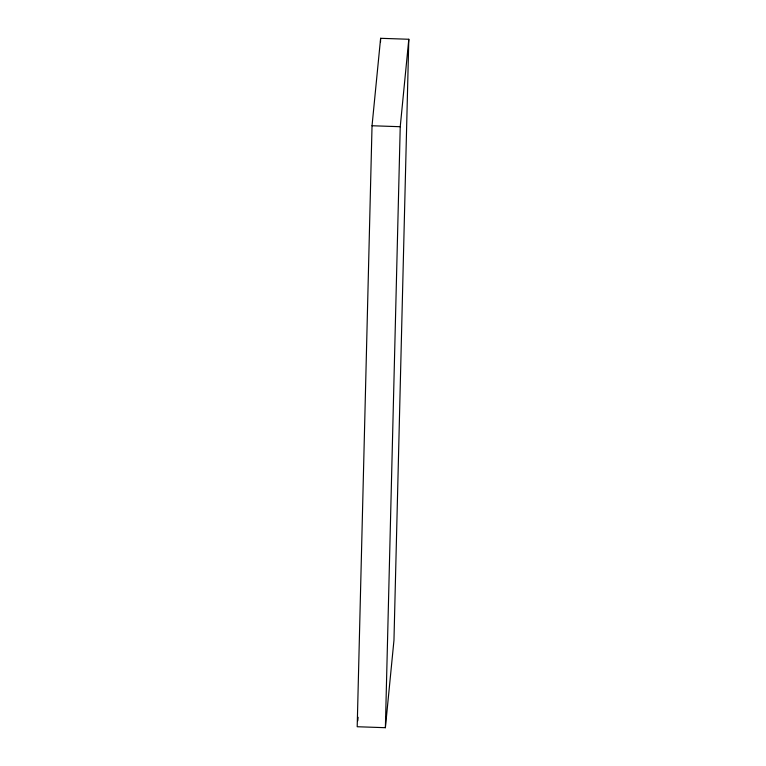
<?xml version="1.0" encoding="UTF-8"?>
<svg xmlns="http://www.w3.org/2000/svg" width="766" height="766" viewBox="0 0 766 766"><rect width="100%" height="100%" fill="white"/><g stroke="black" fill="none" stroke-linecap="round" stroke-linejoin="round"><path stroke-width="1.15" d="M372.037 125.748L357.195 726.733L385.384 727.7L393.963 640.252L408.805 39.267L380.616 38.3L372.037 125.748L400.235 126.716L408.805 39.267M380.52 41.881L380.616 38.3M385.384 727.7L400.235 126.716M357.77 720.825L358.124 717.282"/></g></svg>
